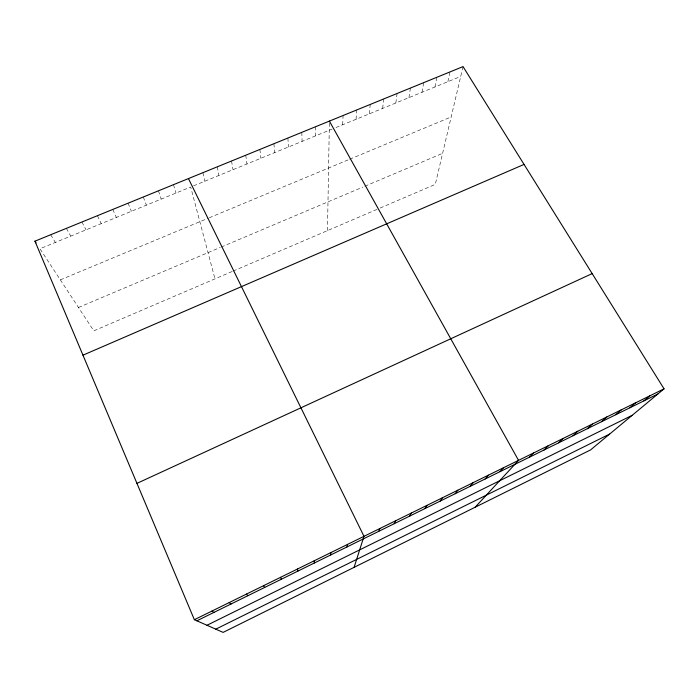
<?xml version="1.0" encoding="UTF-8"?>
<svg xmlns="http://www.w3.org/2000/svg" width="699" height="699" viewBox="0 0 699 699"><rect width="100%" height="100%" fill="white"/><g stroke="black" fill="none" stroke-linecap="round" stroke-linejoin="round"><path stroke-width="0.52" stroke-dasharray="3.5 2.62" d="M327.482 230.618L329.378 122.124M342.693 124.754L343.078 115.527M356.079 119.276L356.682 109.97M369.395 113.823L370.225 104.448M382.65 108.389L383.69 98.961M395.826 102.998L397.093 93.5M408.941 97.624L410.418 88.065M421.986 92.277L423.673 82.657M434.961 86.964L436.866 77.274M447.876 81.678L449.981 71.927M463.035 66.606L435.294 184.379L378.028 208.94M232.147 271.5L93.797 330.828L39.922 248.757L190.678 187.017L214.969 278.866M233.099 271.09L377.049 209.359M78.471 307.481L220.272 247.446M221.216 247.053L362.912 187.07M364.834 186.249L442.607 153.326M60.341 279.853L208.311 218.175M209.254 217.782L348.775 159.625M349.736 159.223L451.178 116.943M193.518 185.855L332.112 129.088M335.957 127.515L460.728 76.418M50.695 234.75L55.387 242.422M66.353 228.363L70.756 236.131M81.923 222.02L86.047 229.866M97.406 215.703L101.241 223.645M112.792 209.429L116.357 217.45M128.1 203.191L131.386 211.299M143.312 196.987L146.336 205.174M158.446 190.818L161.198 199.084M173.492 184.676L175.982 193.038M202.885 172.688L204.868 181.198M217.249 166.834L218.979 175.423M231.535 161.006L233.02 169.674M245.742 155.213L246.983 163.95M259.871 149.455L260.876 158.262M273.921 143.723L274.69 152.609M287.901 138.026L288.434 146.982M301.802 132.356L302.108 141.381M315.633 126.711L315.703 135.807"/><path stroke-width="1.05" d="M330.723 554.954L330.942 552.568M346.984 546.95L347.517 544.425M354.087 567.352L363.987 536.325L188.45 178.577M378.718 531.336L379.872 528.523M394.21 523.717L395.66 520.755M409.605 516.142L411.353 513.049M424.905 508.61L426.949 505.377M440.117 501.131L442.45 497.758M455.232 493.695L457.854 490.191M470.27 486.294L473.162 482.659M485.202 478.946L488.383 475.18M500.056 471.642L503.507 467.745M475.119 507.247L518.544 460.361L329.395 121.102M529.493 457.155L533.486 453.013M544.084 449.981L548.339 445.709M558.588 442.843L563.106 438.456M573.014 435.748L577.785 431.239M587.343 428.697L592.376 424.066M601.603 421.68L606.881 416.936M615.767 414.717L621.297 409.85M629.86 407.779L635.636 402.799M643.866 400.894L649.887 395.8M664.05 388.836L590.576 449.911L223.13 632.394L194.366 619.698L34.95 241.172L463.035 66.606L664.05 388.836L194.366 619.698M215.799 629.161L609.589 434.096M206.983 625.273L632.202 415.311M196.865 620.808L657.785 394.044M136.952 483.367L592.167 273.606M82.963 355.179L524.049 164.414M211.832 611.118L213.981 612.385M229.185 602.59L230.976 604.023M246.424 594.115L247.865 595.714M34.95 241.172L36.06 242.859M263.549 585.701L264.65 587.457M280.561 577.339L281.33 579.253M297.459 569.03L297.896 571.1M314.253 560.773L314.358 563.001"/></g></svg>
